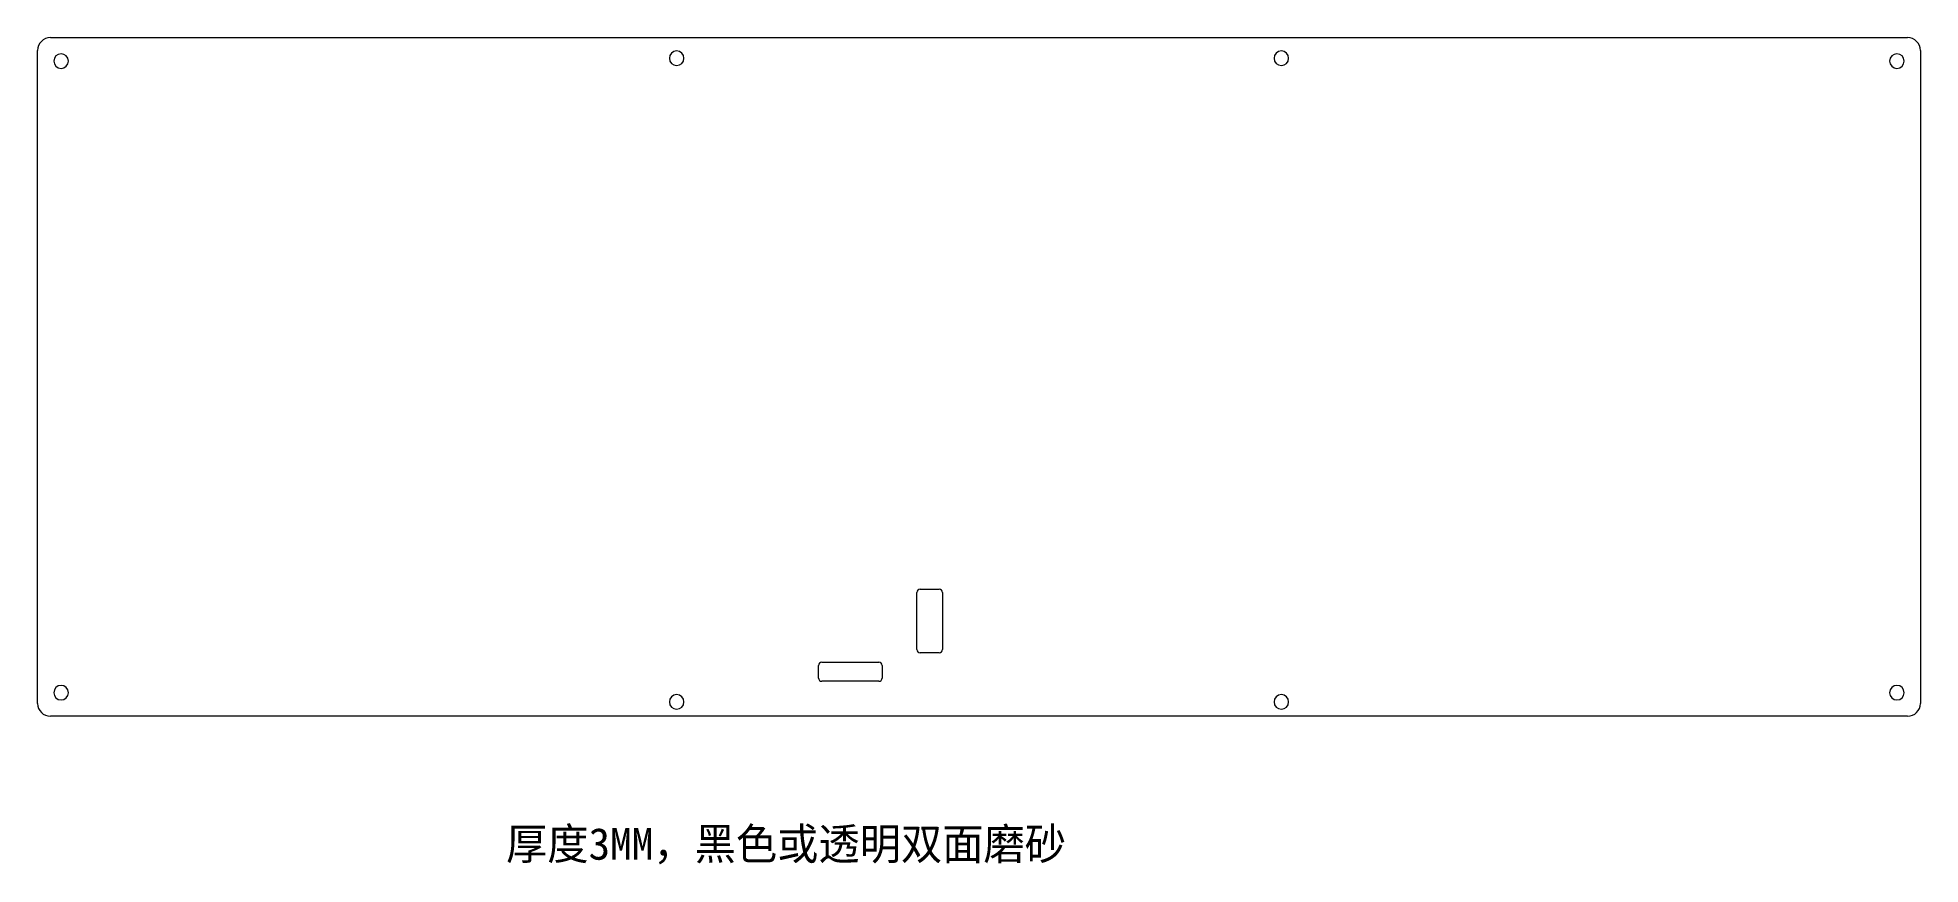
# Model space of a CAD drawing. Header units: millimetres. Extents: x 0 to 297, y -23 to 107.
import ezdxf

# ---------------------------------------------------------------- set-up
doc = ezdxf.new("R2010")
doc.units = ezdxf.units.MM
doc.layers.get('0').update_dxf_attribs({"lineweight": 18})
doc.layers.add('1', color=7, linetype='Continuous', lineweight=18)
doc.layers.add('尺寸线层', color=3, linetype='Continuous', lineweight=18)

msp = doc.modelspace()

# ---------------------------------------------------------------- linework, layer by layer
at = {"color": 0, "lineweight": 18}
for p, q in [((138.5, 10.5), (138.5, 19.5)), ((139, 20), (142, 20)), ((142.5, 19.5), (142.5, 10.5)), ((142, 10), (139, 10)), ((123, 6), (123, 8)), ((123.5, 8.5), (132.5, 8.5)), ((133, 8), (133, 6)), ((132.5, 5.5), (123.5, 5.5))]:
    msp.add_line(p, q, dxfattribs=at)
for centre, start, end in [((139, 19.5), 90, 180), ((142, 19.5), 0, 90), ((139, 10.5), 180, 270), ((142, 10.5), 270, 0.00000001), ((123.5, 8), 89.99999999, 179.99999997), ((123.5, 6), 180, 270), ((132.5, 8), 0, 90), ((132.5, 6), 269.99999999, 359.99999999)]:
    msp.add_arc(centre, 0.5, start, end, dxfattribs=at)
at = {"layer": '1', "color": 0, "linetype": 'Continuous', "lineweight": 13}
for p, q in [((2, 106.866045), (294.550058, 106.866045)), ((0, 2), (0, 104.866045)), ((296.550058, 104.866045), (296.550058, 2)), ((294.550058, 0), (2, 0))]:
    msp.add_line(p, q, dxfattribs=at)
for centre, radius, start, end in [((2, 104.866045), 2, 90, 180), ((294.550058, 104.866045), 2, 0, 90), ((3.7, 103.166045), 1.15, 0, 180), ((100.650029, 103.633603), 1.15, 90, 270), ((100.650029, 103.633603), 1.15, 270, 90), ((195.900029, 103.633603), 1.15, 90, 270), ((195.900029, 103.633603), 1.15, 270, 90), ((292.850058, 103.166045), 1.15, 0, 180), ((3.7, 103.166045), 1.15, 180, 0), ((292.850058, 103.166045), 1.15, 180, 0), ((3.7, 3.7), 1.15, 0, 180), ((3.7, 3.7), 1.15, 180, 360), ((100.650029, 2.250166), 1.15, 90, 270), ((100.650029, 2.250166), 1.15, 270, 90), ((195.900029, 2.250166), 1.15, 90, 270), ((195.900029, 2.250166), 1.15, 270, 90), ((292.850058, 3.7), 1.15, 0, 180), ((292.850058, 3.7), 1.15, 180, 360), ((2, 2), 2, 180, 270), ((294.550058, 2), 2, 270, 0)]:
    msp.add_arc(centre, radius, start, end, dxfattribs=at)

# ---------------------------------------------------------------- texts
at = {"layer": '尺寸线层', "color": 2, "lineweight": 18, "insert": (73.776082, -17.603514), "char_height": 5, "width": 157.19512415, "attachment_point": 1}
msp.add_mtext('厚度3MM，黑色或透明双面磨砂', dxfattribs=at)

doc.saveas('drawing.dxf')
